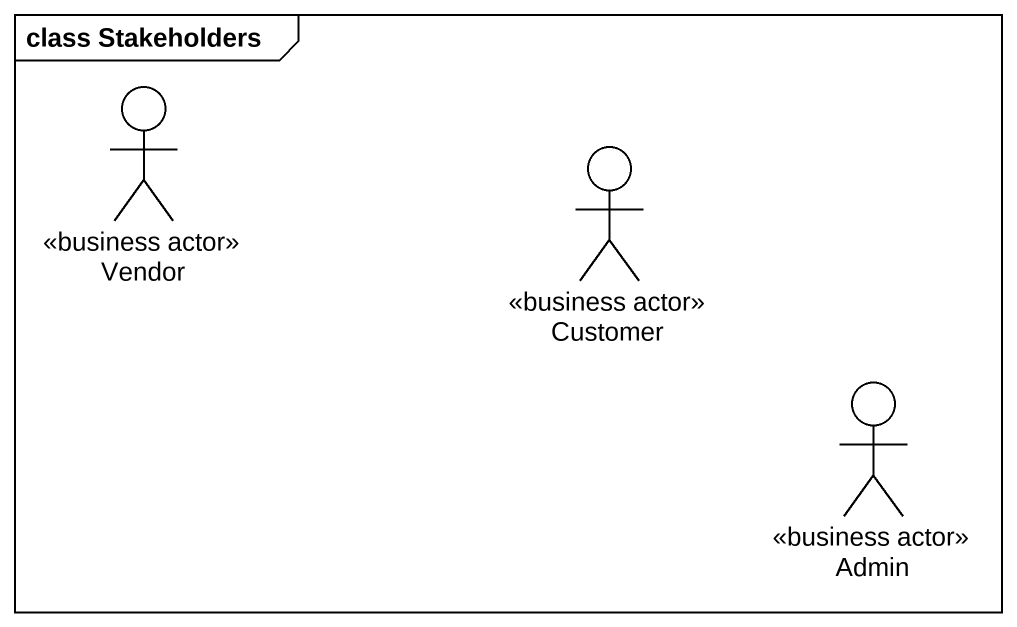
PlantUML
@startuml
mainframe class Stakeholders
actor Vendor <<business actor>>
actor Customer <<business actor>>
actor Admin <<business actor>>
@enduml
